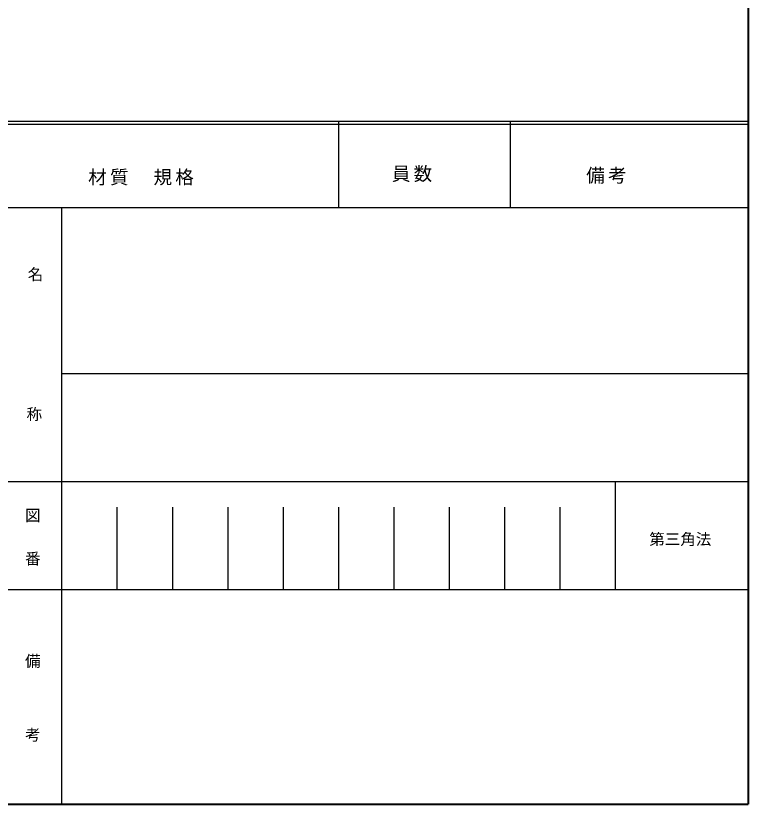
# Model space of a CAD drawing. Units: millimetres on the paper. Extents: x -1451 to 1005, y -1119 to 227.
# Drawn here: x -791.2 to -673.2, y -320.2 to -193.1 of the extents above; entities that cross this region are included whole.
import ezdxf
from ezdxf.enums import TextEntityAlignment as Align

# ---------------------------------------------------------------- set-up
doc = ezdxf.new("R2010")
doc.units = ezdxf.units.MM
doc.layers.add('0-9_中心線', color=3, linetype='Continuous', lineweight=25)
doc.styles.add('ＭＳ ゴシック', font='')
doc.styles.get('ＭＳ ゴシック').set_extended_font_data('MS Gothic')

msp = doc.modelspace()

# ---------------------------------------------------------------- linework, layer by layer
at = {"layer": '0-9_中心線', "color": 5, "lineweight": 40}
for p in [(-673.171, 221.239), (-1450.849, -320.164)]:
    msp.add_line(p, (-673.171, -320.164), dxfattribs=at)
at = {"layer": '0-9_中心線'}
for p, q in [((-673.171, -210.192), (-887.371, -210.192)), ((-673.171, -210.676), (-887.371, -210.676)), ((-739.216, -210.192), (-739.216, -224.064)), ((-711.548, -210.192), (-711.548, -224.064)), ((-673.171, -224.064), (-887.371, -224.064)), ((-783.841, -224.064), (-783.841, -320.164)), ((-673.171, -250.839), (-783.841, -250.839)), ((-673.171, -268.242), (-887.371, -268.242)), ((-694.591, -285.646), (-694.591, -268.21)), ((-774.916, -272.331), (-774.916, -285.646)), ((-765.991, -272.331), (-765.991, -285.646)), ((-757.066, -272.331), (-757.066, -285.646)), ((-748.141, -272.331), (-748.141, -285.646)), ((-739.216, -272.331), (-739.216, -285.646)), ((-730.291, -272.331), (-730.291, -285.646)), ((-721.366, -272.331), (-721.366, -285.646)), ((-712.441, -272.331), (-712.441, -285.646)), ((-703.516, -272.331), (-703.516, -285.646)), ((-673.171, -285.646), (-887.371, -285.646))]:
    msp.add_line(p, q, dxfattribs=at)

# ---------------------------------------------------------------- texts
at = {"layer": '0-9_中心線', "color": 4, "style": 'ＭＳ ゴシック'}
for s, p in [('名', (-789.305, -236.267)), ('称', (-789.488, -258.798)), ('図', (-789.733, -275.102)), ('第三角法', (-689.12, -278.933)), ('番', (-789.733, -282.063)), ('備', (-789.733, -298.549)), ('考', (-789.733, -310.456))]:
    msp.add_text(s, height=1.833, dxfattribs=at).set_placement(p, align=Align.BOTTOM_LEFT)
at = {"layer": '0-9_中心線', "color": 7, "char_height": 2.199, "attachment_point": 7, "style": 'ＭＳ ゴシック'}
for s, insert in [('\\T1.17;員数', (-730.611, -219.938)), ('\\T1.17;材質\u3000規格', (-779.557, -220.487)), ('\\T1.17;備考', (-699.287, -220.212))]:
    msp.add_mtext(s, dxfattribs=dict(at, insert=insert))

doc.saveas('drawing.dxf')
